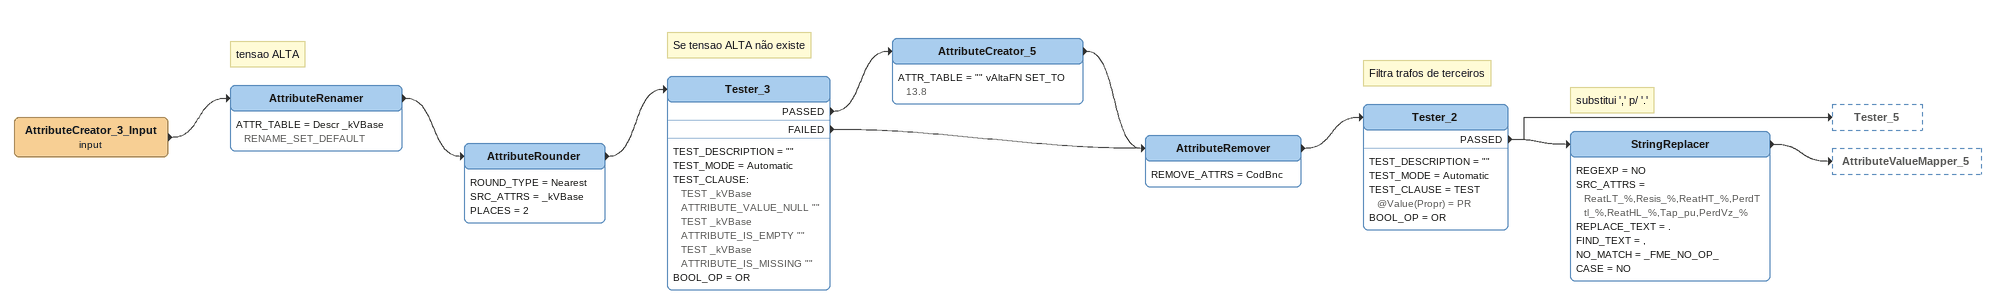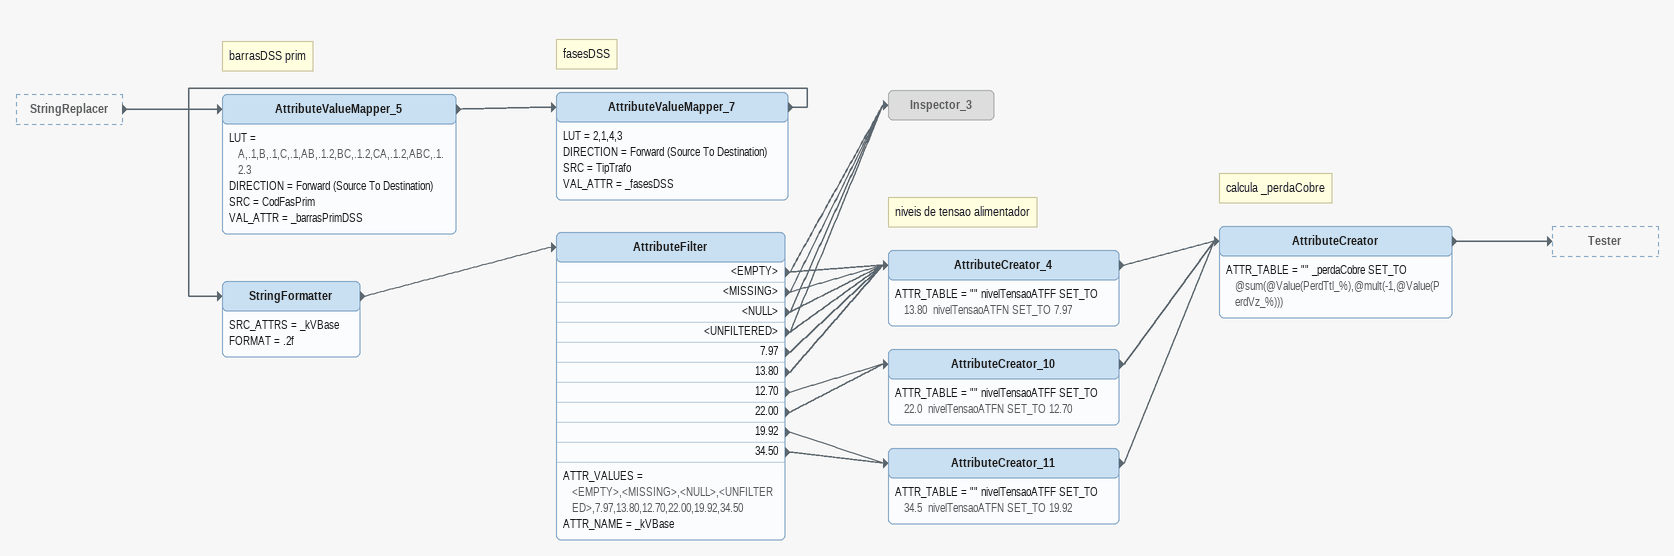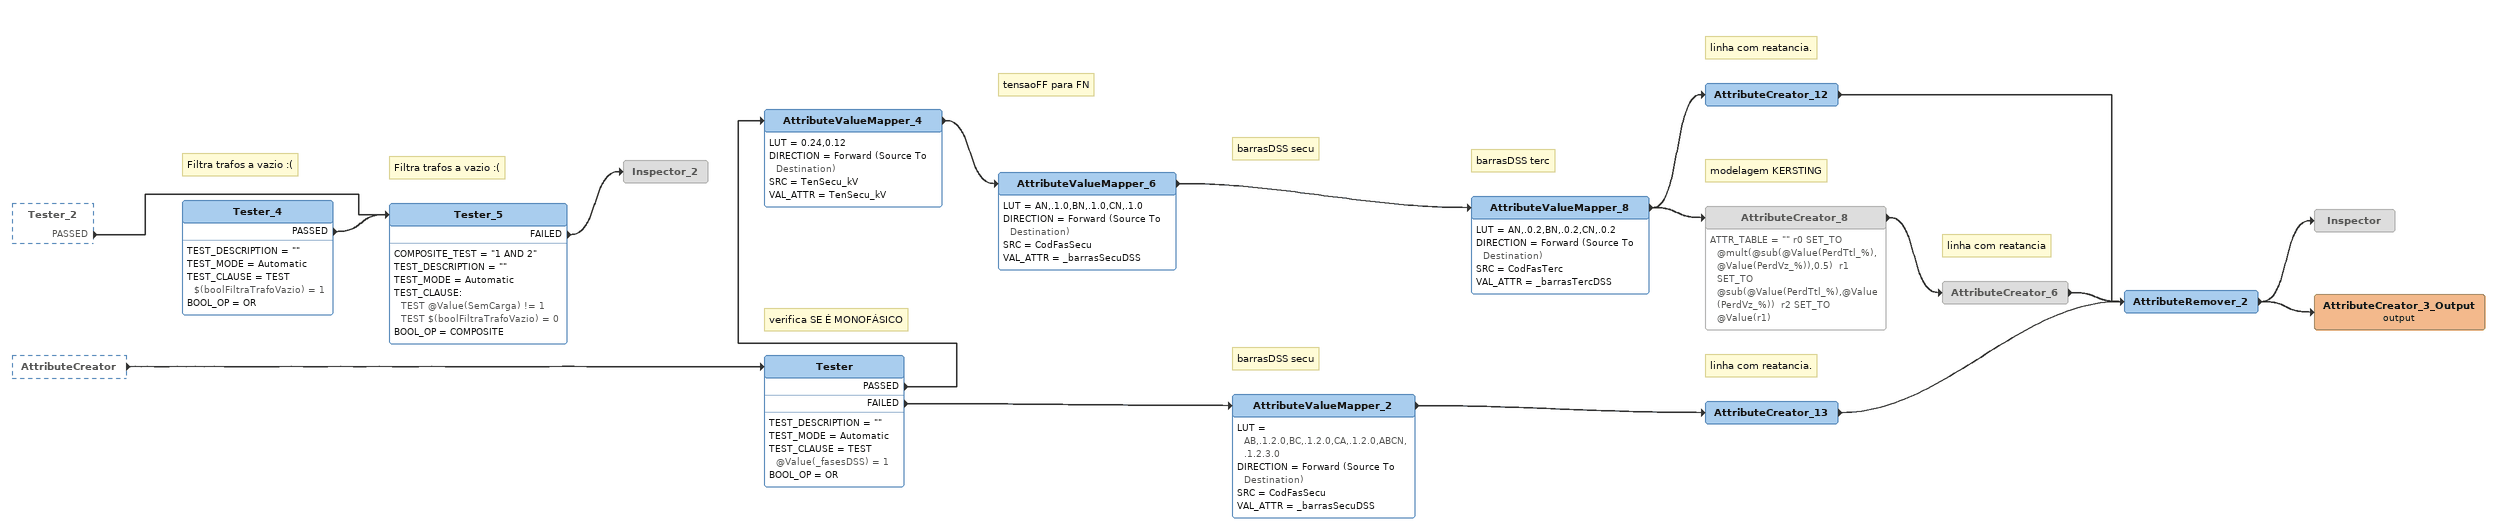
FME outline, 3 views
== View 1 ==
AttributeCreator_3_Input (input)
    -> AttributeRenamer
Note: tensao ALTA
AttributeRenamer
    ATTR_TABLE = Descr _kVBase RENAME_SET_DEFAULT
    -> AttributeRounder
AttributeRounder
    ROUND_TYPE = Nearest
    SRC_ATTRS = _kVBase
    PLACES = 2
    -> Tester_3
Note: Se tensao ALTA não existe
Tester_3
    TEST_DESCRIPTION = ""
    TEST_MODE = Automatic
    TEST_CLAUSE:
      TEST _kVBase ATTRIBUTE_VALUE_NULL ""
      TEST _kVBase ATTRIBUTE_IS_EMPTY ""
      TEST _kVBase ATTRIBUTE_IS_MISSING ""
    BOOL_OP = OR
    PASSED -> AttributeCreator_5
    FAILED -> AttributeRemover
AttributeCreator_5
    ATTR_TABLE = "" vAltaFN SET_TO 13.8
    -> AttributeRemover
AttributeRemover
    REMOVE_ATTRS = CodBnc
    -> Tester_2
Note: Filtra trafos de terceiros
Tester_2
    TEST_DESCRIPTION = ""
    TEST_MODE = Automatic
    TEST_CLAUSE = TEST @Value(Propr) = PR
    BOOL_OP = OR
    PASSED -> Tester_5
    PASSED -> StringReplacer
Note: substitui ',' p/ '.'
StringReplacer
    REGEXP = NO
    SRC_ATTRS = ReatLT_%,Resis_%,ReatHT_%,PerdTtl_%,ReatHL_%,Tap_pu,PerdVz_%
    REPLACE_TEXT = .
    FIND_TEXT = ,
    NO_MATCH = _FME_NO_OP_
    CASE = NO
    -> AttributeValueMapper_5

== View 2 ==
StringReplacer [outside]
    -> AttributeValueMapper_5
Note: barrasDSS prim
AttributeValueMapper_5
    LUT = A,.1,B,.1,C,.1,AB,.1.2,BC,.1.2,CA,.1.2,ABC,.1.2.3
    DIRECTION = Forward (Source To Destination)
    SRC = CodFasPrim
    VAL_ATTR = _barrasPrimDSS
    -> AttributeValueMapper_7
Note: fasesDSS
AttributeValueMapper_7
    LUT = 2,1,4,3
    DIRECTION = Forward (Source To Destination)
    SRC = TipTrafo
    VAL_ATTR = _fasesDSS
    -> StringFormatter
StringFormatter
    SRC_ATTRS = _kVBase
    FORMAT = .2f
    -> AttributeFilter
AttributeFilter
    ATTR_VALUES = <EMPTY>,<MISSING>,<NULL>,<UNFILTERED>,7.97,13.80,12.70,22.00,19.92,34.50
    ATTR_NAME = _kVBase
    <EMPTY> -> AttributeCreator_4
    <EMPTY> -> Inspector_3
    <MISSING> -> AttributeCreator_4
    <MISSING> -> Inspector_3
    <NULL> -> AttributeCreator_4
    <NULL> -> Inspector_3
    <UNFILTERED> -> AttributeCreator_4
    <UNFILTERED> -> Inspector_3
    7.97 -> AttributeCreator_4
    13.80 -> AttributeCreator_4
    12.70 -> AttributeCreator_10
    22.00 -> AttributeCreator_10
    19.92 -> AttributeCreator_11
    34.50 -> AttributeCreator_11
Inspector_3 [off]
Note: niveis de tensao alimentador
AttributeCreator_4
    ATTR_TABLE = "" nivelTensaoATFF SET_TO 13.80  nivelTensaoATFN SET_TO 7.97
    -> AttributeCreator
AttributeCreator_10
    ATTR_TABLE = "" nivelTensaoATFF SET_TO 22.0  nivelTensaoATFN SET_TO 12.70
    -> AttributeCreator
AttributeCreator_11
    ATTR_TABLE = "" nivelTensaoATFF SET_TO 34.5  nivelTensaoATFN SET_TO 19.92
    -> AttributeCreator
Note: calcula _perdaCobre
AttributeCreator
    ATTR_TABLE = "" _perdaCobre SET_TO @sum(@Value(PerdTtl_%),@mult(-1,@Value(PerdVz_%)))
    -> Tester

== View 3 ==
Tester_2 [outside]
    PASSED -> Tester_5
AttributeCreator [outside]
    -> Tester
Note: verifica SE É MONOFÁSICO
Tester
    TEST_DESCRIPTION = ""
    TEST_MODE = Automatic
    TEST_CLAUSE = TEST @Value(_fasesDSS) = 1
    BOOL_OP = OR
    PASSED -> AttributeValueMapper_4
    FAILED -> AttributeValueMapper_2
Note: tensaoFF para FN
AttributeValueMapper_4
    LUT = 0.24,0.12
    DIRECTION = Forward (Source To Destination)
    SRC = TenSecu_kV
    VAL_ATTR = TenSecu_kV
    -> AttributeValueMapper_6
Note: barrasDSS secu
AttributeValueMapper_6
    LUT = AN,.1.0,BN,.1.0,CN,.1.0
    DIRECTION = Forward (Source To Destination)
    SRC = CodFasSecu
    VAL_ATTR = _barrasSecuDSS
    -> AttributeValueMapper_8
Note: barrasDSS terc
AttributeValueMapper_8
    LUT = AN,.0.2,BN,.0.2,CN,.0.2
    DIRECTION = Forward (Source To Destination)
    SRC = CodFasTerc
    VAL_ATTR = _barrasTercDSS
    -> AttributeCreator_8
    -> AttributeCreator_12
Note: linha com reatancia.
AttributeCreator_12
    -> AttributeRemover_2
Note: modelagem KERSTING
AttributeCreator_8 [off]
    ATTR_TABLE = "" r0 SET_TO @mult(@sub(@Value(PerdTtl_%),@Value(PerdVz_%)),0.5)  r1 SET_TO @sub(@Value(PerdTtl_%),@Value(PerdVz_%))  r2 SET_TO @Value(r1)
    -> AttributeCreator_6
Note: linha com reatancia
AttributeCreator_6 [off]
    -> AttributeRemover_2
Note: barrasDSS secu
AttributeValueMapper_2
    LUT = AB,.1.2.0,BC,.1.2.0,CA,.1.2.0,ABCN,.1.2.3.0
    DIRECTION = Forward (Source To Destination)
    SRC = CodFasSecu
    VAL_ATTR = _barrasSecuDSS
    -> AttributeCreator_13
Note: linha com reatancia.
AttributeCreator_13
    -> AttributeRemover_2
AttributeRemover_2
    -> Inspector
    -> AttributeCreator_3_Output (output)
Inspector [off]
AttributeCreator_3_Output (output)
Note: Filtra trafos a vazio :(
Tester_4
    TEST_DESCRIPTION = ""
    TEST_MODE = Automatic
    TEST_CLAUSE = TEST $(boolFiltraTrafoVazio) = 1
    BOOL_OP = OR
    PASSED -> Tester_5
Note: Filtra trafos a vazio :(
Tester_5
    COMPOSITE_TEST = "1 AND 2"
    TEST_DESCRIPTION = ""
    TEST_MODE = Automatic
    TEST_CLAUSE:
      TEST @Value(SemCarga) != 1
      TEST $(boolFiltraTrafoVazio) = 0
    BOOL_OP = COMPOSITE
    FAILED -> Inspector_2
Inspector_2 [off]
